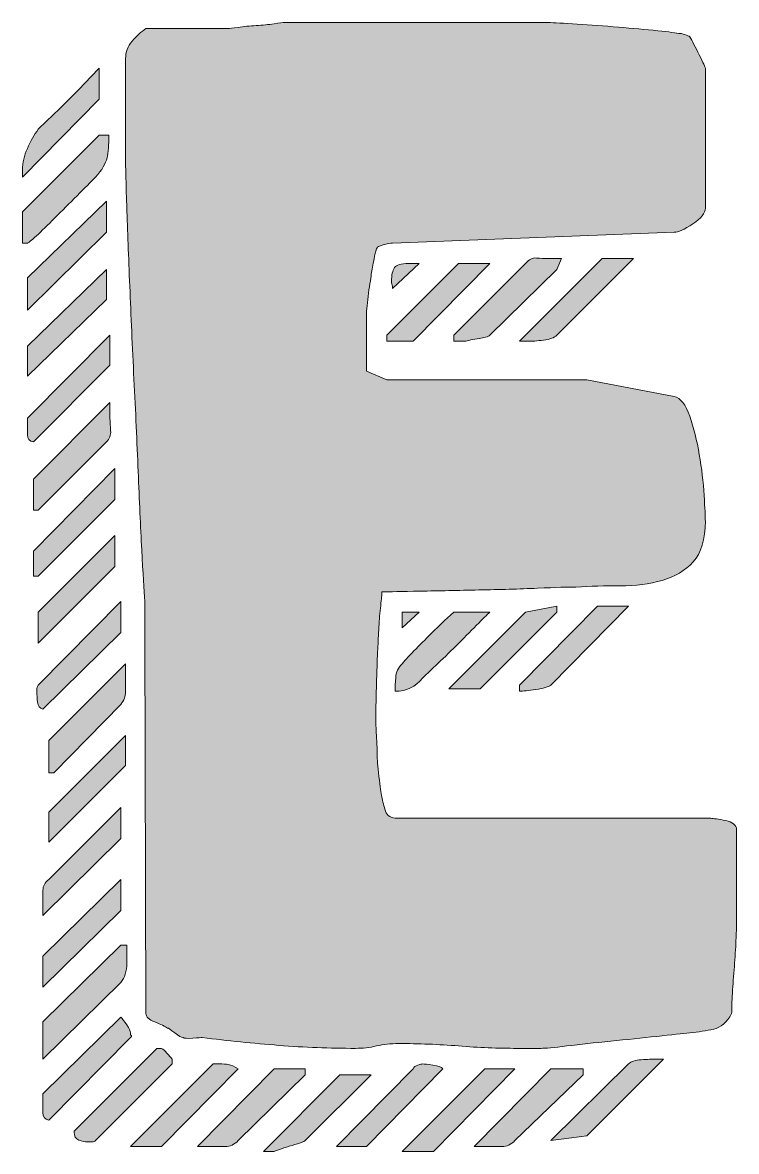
# Model space of a CAD drawing. Header units: inches. Extents: x 24 to 476, y -461 to -43.
# Drawn here: x 333.2 to 375.3, y -294.1 to -227.6 of the extents above; entities that cross this region are included whole.
import ezdxf

# ---------------------------------------------------------------- set-up
doc = ezdxf.new("R2010")
doc.units = ezdxf.units.IN
doc.header["$MEASUREMENT"] = 0
doc.layers.add('Layer 1', color=7, linetype='Continuous')

# ---------------------------------------------------------------- blocks, each defined once
blk = doc.blocks.new('block 2')
at = {"layer": 'Layer 1', "true_color": 0x0b0b0b}
h = blk.add_hatch(color=28, dxfattribs=at)
h.dxf.hatch_style = 2
edge = h.paths.add_edge_path()
edge.add_spline(control_points=[(337.762, -232.107), (337.762, -232.107), (333.239, -236.698), (333.239, -236.698), (333.239, -236.698), (333.239, -236.275), (333.239, -236.275), (333.239, -235.852), (333.333, -235.426), (333.521, -235.003), (333.709, -234.58), (333.923, -234.202), (334.158, -233.872), (334.299, -233.731), (334.547, -233.496), (334.897, -233.167), (335.252, -232.838), (335.616, -232.483), (335.992, -232.107), (336.372, -231.731), (336.723, -231.365), (337.052, -231.012), (337.381, -230.658), (337.621, -230.412), (337.762, -230.269), (337.762, -230.269), (337.762, -232.107), (337.762, -232.107)], knot_values=[0, 0, 0, 0, 1, 1, 1, 2, 2, 2, 3, 3, 3, 4, 4, 4, 5, 5, 5, 6, 6, 6, 7, 7, 7, 8, 8, 8, 9, 9, 9, 9], degree=3, periodic=1)
edge = h.paths.add_edge_path()
edge.add_spline(control_points=[(337.762, -234.225), (337.762, -234.225), (338.326, -234.225), (338.326, -234.225), (338.326, -234.792), (338.292, -235.238), (338.219, -235.568), (338.151, -235.899), (337.924, -236.275), (337.548, -236.698), (337.266, -236.98), (336.898, -237.346), (336.454, -237.793), (336.005, -238.242), (335.569, -238.678), (335.145, -239.101), (334.722, -239.524), (334.359, -239.877), (334.051, -240.161), (333.743, -240.443), (333.568, -240.584), (333.521, -240.584), (333.521, -240.584), (333.239, -240.584), (333.239, -240.584), (333.239, -240.584), (333.239, -238.748), (333.239, -238.748), (333.239, -238.748), (337.762, -234.225), (337.762, -234.225)], knot_values=[0, 0, 0, 0, 1, 1, 1, 2, 2, 2, 3, 3, 3, 4, 4, 4, 5, 5, 5, 6, 6, 6, 7, 7, 7, 8, 8, 8, 9, 9, 9, 10, 10, 10, 10], degree=3, periodic=1)
h.paths.add_polyline_path([(338.185, -238.111), (338.185, -239.949), (333.521, -244.541), (333.521, -242.632)])
h.paths.add_polyline_path([(338.185, -242.138), (338.185, -243.904), (333.521, -248.427), (333.521, -246.659)])
edge = h.paths.add_edge_path()
edge.add_spline(control_points=[(333.521, -250.898), (333.521, -250.898), (338.394, -246.024), (338.394, -246.024), (338.394, -246.024), (338.394, -247.79), (338.394, -247.79), (338.394, -247.79), (333.876, -252.311), (333.876, -252.311), (333.636, -252.266), (333.521, -252.125), (333.521, -251.888), (333.521, -251.652), (333.521, -251.464), (333.521, -251.323), (333.521, -251.323), (333.521, -250.898), (333.521, -250.898)], knot_values=[0, 0, 0, 0, 1, 1, 1, 2, 2, 2, 3, 3, 3, 4, 4, 4, 5, 5, 5, 6, 6, 6, 6], degree=3, periodic=1)
edge = h.paths.add_edge_path()
edge.add_spline(control_points=[(338.394, -249.981), (338.394, -249.981), (338.394, -250.898), (338.394, -250.898), (338.394, -251.135), (338.407, -251.383), (338.433, -251.64), (338.454, -251.9), (338.373, -252.125), (338.185, -252.311), (338.185, -252.311), (334.158, -256.338), (334.158, -256.338), (334.158, -256.338), (333.876, -256.338), (333.876, -256.338), (333.876, -256.338), (333.876, -254.502), (333.876, -254.502), (333.876, -254.502), (338.394, -249.981), (338.394, -249.981)], knot_values=[0, 0, 0, 0, 1, 1, 1, 2, 2, 2, 3, 3, 3, 4, 4, 4, 5, 5, 5, 6, 6, 6, 7, 7, 7, 7], degree=3, periodic=1)
h.paths.add_polyline_path([(338.677, -253.867), (338.677, -255.703), (334.158, -260.224), (333.876, -260.224), (333.876, -258.74)])
edge = h.paths.add_edge_path()
edge.add_spline(control_points=[(334.085, -266.865), (334.085, -266.818), (334.111, -266.748), (334.158, -266.654), (334.158, -266.654), (339.031, -261.707), (339.031, -261.707), (339.031, -261.707), (339.031, -263.546), (339.031, -263.546), (339.031, -263.546), (334.44, -268.067), (334.44, -268.067), (334.252, -268.019), (334.145, -267.878), (334.124, -267.643), (334.098, -267.408), (334.085, -267.218), (334.085, -267.077), (334.085, -267.077), (334.085, -266.865), (334.085, -266.865)], knot_values=[0, 0, 0, 0, 1, 1, 1, 2, 2, 2, 3, 3, 3, 4, 4, 4, 5, 5, 5, 6, 6, 6, 7, 7, 7, 7], degree=3, periodic=1)
h.paths.add_polyline_path([(338.677, -257.821), (338.677, -259.66), (334.158, -264.18), (334.158, -262.344)])
edge = h.paths.add_edge_path()
edge.add_spline(control_points=[(339.031, -275.695), (339.031, -275.695), (334.44, -280.218), (334.44, -280.218), (334.44, -280.218), (334.44, -279.44), (334.44, -279.44), (334.44, -279.205), (334.44, -278.97), (334.44, -278.735), (334.44, -278.5), (334.555, -278.288), (334.795, -278.098), (334.795, -278.098), (339.031, -273.859), (339.031, -273.859), (339.031, -273.859), (339.031, -275.695), (339.031, -275.695)], knot_values=[0, 0, 0, 0, 1, 1, 1, 2, 2, 2, 3, 3, 3, 4, 4, 4, 5, 5, 5, 6, 6, 6, 6], degree=3, periodic=1)
h.paths.add_polyline_path([(339.031, -278.098), (339.031, -279.936), (334.44, -284.457), (334.44, -282.621)])
edge = h.paths.add_edge_path()
edge.add_spline(control_points=[(339.031, -281.984), (339.031, -281.984), (339.386, -281.984), (339.386, -281.984), (339.386, -282.221), (339.386, -282.574), (339.386, -283.044), (339.386, -283.514), (339.267, -283.891), (339.031, -284.175), (339.031, -284.175), (334.44, -288.696), (334.44, -288.696), (334.44, -288.696), (334.44, -286.505), (334.44, -286.505), (334.44, -286.505), (339.031, -281.984), (339.031, -281.984)], knot_values=[0, 0, 0, 0, 1, 1, 1, 2, 2, 2, 3, 3, 3, 4, 4, 4, 5, 5, 5, 6, 6, 6, 6], degree=3, periodic=1)
edge = h.paths.add_edge_path()
edge.add_spline(control_points=[(334.44, -290.744), (334.44, -290.744), (339.031, -286.223), (339.031, -286.223), (339.125, -286.319), (339.245, -286.471), (339.386, -286.682), (339.527, -286.894), (339.596, -287.048), (339.596, -287.142), (339.596, -287.142), (339.596, -287.212), (339.596, -287.212), (339.596, -287.259), (339.609, -287.283), (339.634, -287.283), (339.656, -287.283), (339.668, -287.306), (339.668, -287.353), (339.668, -287.353), (339.596, -287.424), (339.596, -287.424), (339.596, -287.424), (334.795, -292.3), (334.795, -292.3), (334.555, -292.25), (334.44, -292.099), (334.44, -291.84), (334.44, -291.579), (334.44, -291.404), (334.44, -291.31), (334.44, -291.31), (334.44, -290.744), (334.44, -290.744)], knot_values=[0, 0, 0, 0, 1, 1, 1, 2, 2, 2, 3, 3, 3, 4, 4, 4, 5, 5, 5, 6, 6, 6, 7, 7, 7, 8, 8, 8, 9, 9, 9, 10, 10, 10, 11, 11, 11, 11], degree=3, periodic=1)
edge = h.paths.add_edge_path()
edge.add_spline(control_points=[(339.314, -265.382), (339.314, -265.382), (339.314, -266.23), (339.314, -266.23), (339.314, -266.513), (339.314, -266.784), (339.314, -267.043), (339.314, -267.301), (339.22, -267.549), (339.031, -267.784), (339.031, -267.784), (335.077, -271.811), (335.077, -271.811), (335.077, -271.811), (334.795, -271.811), (334.795, -271.811), (334.795, -271.811), (334.795, -269.903), (334.795, -269.903), (334.795, -269.903), (339.314, -265.382), (339.314, -265.382)], knot_values=[0, 0, 0, 0, 1, 1, 1, 2, 2, 2, 3, 3, 3, 4, 4, 4, 5, 5, 5, 6, 6, 6, 7, 7, 7, 7], degree=3, periodic=1)
h.paths.add_polyline_path([(339.314, -269.62), (339.314, -271.386), (334.795, -275.909), (334.795, -274.141)])
edge = h.paths.add_edge_path()
edge.add_spline(control_points=[(336.278, -292.934), (336.278, -292.934), (341.152, -288.059), (341.152, -288.059), (341.152, -288.059), (341.293, -288.059), (341.293, -288.059), (341.293, -288.059), (341.434, -288.059), (341.434, -288.059), (341.528, -288.106), (341.635, -288.202), (341.75, -288.343), (341.87, -288.484), (341.973, -288.602), (342.071, -288.696), (342.071, -288.696), (342.071, -288.766), (342.071, -288.766), (342.071, -288.766), (342.071, -288.978), (342.071, -288.978), (342.071, -288.978), (337.548, -293.499), (337.548, -293.499), (337.501, -293.546), (337.428, -293.569), (337.334, -293.569), (337.334, -293.569), (337.052, -293.569), (337.052, -293.569), (336.911, -293.569), (336.749, -293.535), (336.56, -293.465), (336.372, -293.394), (336.278, -293.24), (336.278, -293.005), (336.278, -293.005), (336.278, -292.934), (336.278, -292.934)], knot_values=[0, 0, 0, 0, 1, 1, 1, 2, 2, 2, 3, 3, 3, 4, 4, 4, 5, 5, 5, 6, 6, 6, 7, 7, 7, 8, 8, 8, 9, 9, 9, 10, 10, 10, 11, 11, 11, 12, 12, 12, 13, 13, 13, 13], degree=3, periodic=1)
edge = h.paths.add_edge_path()
edge.add_spline(control_points=[(340.446, -261.707), (340.395, -261.049), (340.34, -260.036), (340.267, -258.67), (340.198, -257.304), (340.126, -255.763), (340.057, -254.042), (339.985, -252.324), (339.904, -250.511), (339.809, -248.602), (339.715, -246.696), (339.634, -244.87), (339.562, -243.128), (339.489, -241.386), (339.433, -239.832), (339.386, -238.464), (339.339, -237.1), (339.314, -236.087), (339.314, -235.426), (339.314, -235.426), (339.314, -232.53), (339.314, -232.53), (339.314, -232.53), (339.314, -229.704), (339.314, -229.704), (339.314, -229.328), (339.442, -228.986), (339.703, -228.68), (339.959, -228.375), (340.233, -228.127), (340.515, -227.939), (340.515, -227.939), (345.388, -227.939), (345.388, -227.939), (345.435, -227.939), (345.624, -227.915), (345.957, -227.868), (346.286, -227.821), (346.637, -227.787), (347.013, -227.761), (347.393, -227.738), (347.744, -227.704), (348.073, -227.657), (348.402, -227.61), (348.616, -227.586), (348.71, -227.586), (348.71, -227.586), (356.764, -227.586), (356.764, -227.586), (356.764, -227.586), (364.113, -227.586), (364.113, -227.586), (364.395, -227.586), (364.913, -227.61), (365.665, -227.657), (366.417, -227.704), (367.221, -227.761), (368.068, -227.832), (368.914, -227.902), (369.705, -227.973), (370.436, -228.043), (371.163, -228.114), (371.671, -228.174), (371.954, -228.221), (372.048, -228.221), (372.167, -228.244), (372.308, -228.291), (372.449, -228.338), (372.544, -228.385), (372.591, -228.432), (372.732, -228.67), (372.92, -229.022), (373.155, -229.493), (373.39, -229.963), (373.51, -230.224), (373.51, -230.269), (373.51, -230.269), (373.51, -238.534), (373.51, -238.534), (373.51, -238.819), (373.262, -239.124), (372.766, -239.454), (372.27, -239.785), (371.907, -239.949), (371.671, -239.949), (371.671, -239.949), (355.067, -240.584), (355.067, -240.584), (354.926, -240.584), (354.738, -240.619), (354.503, -240.691), (354.268, -240.762), (354.152, -240.819), (354.152, -240.866), (354.101, -240.913), (354.045, -241.127), (353.973, -241.503), (353.904, -241.88), (353.844, -242.185), (353.797, -242.42), (353.797, -242.562), (353.772, -242.752), (353.725, -242.987), (353.678, -243.222), (353.644, -243.47), (353.622, -243.729), (353.597, -243.987), (353.575, -244.222), (353.549, -244.434), (353.524, -244.646), (353.515, -244.776), (353.515, -244.823), (353.515, -244.823), (353.515, -246.8), (353.515, -246.8), (353.515, -246.8), (353.515, -248.143), (353.515, -248.143), (353.515, -248.143), (354.717, -248.639), (354.717, -248.639), (354.717, -248.639), (366.516, -248.639), (366.516, -248.639), (366.516, -248.639), (371.671, -249.628), (371.671, -249.628), (372.048, -249.722), (372.355, -250.111), (372.591, -250.793), (372.826, -251.477), (373.014, -252.23), (373.155, -253.055), (373.296, -253.878), (373.39, -254.679), (373.437, -255.455), (373.484, -256.233), (373.51, -256.74), (373.51, -256.975), (373.51, -258.059), (373.27, -258.858), (372.8, -259.377), (372.33, -259.895), (371.718, -260.26), (370.966, -260.472), (370.209, -260.683), (369.384, -260.79), (368.491, -260.79), (367.597, -260.79), (366.725, -260.814), (365.879, -260.861), (365.456, -260.861), (364.699, -260.884), (363.617, -260.931), (362.531, -260.978), (361.381, -261.013), (360.154, -261.036), (358.932, -261.062), (357.778, -261.085), (356.692, -261.107), (355.61, -261.132), (354.858, -261.143), (354.434, -261.143), (354.434, -261.284), (354.409, -261.556), (354.362, -261.955), (354.315, -262.355), (354.281, -262.78), (354.255, -263.227), (354.233, -263.676), (354.208, -264.11), (354.186, -264.533), (354.161, -264.959), (354.152, -265.241), (354.152, -265.382), (354.152, -265.476), (354.139, -265.865), (354.114, -266.547), (354.092, -267.231), (354.08, -267.761), (354.08, -268.137), (354.08, -268.325), (354.08, -268.56), (354.08, -268.842), (354.08, -269.127), (354.092, -269.409), (354.114, -269.691), (354.139, -269.973), (354.152, -270.328), (354.152, -270.751), (354.152, -270.986), (354.186, -271.412), (354.255, -272.023), (354.328, -272.634), (354.387, -273.036), (354.434, -273.224), (354.481, -273.507), (354.55, -273.789), (354.644, -274.071), (354.738, -274.355), (354.973, -274.496), (355.354, -274.496), (355.354, -274.496), (373.792, -274.496), (373.792, -274.496), (373.886, -274.496), (374.142, -274.53), (374.566, -274.601), (374.993, -274.671), (375.25, -274.825), (375.344, -275.06), (375.344, -275.06), (375.344, -277.957), (375.344, -277.957), (375.344, -277.957), (375.344, -280.853), (375.344, -280.853), (375.344, -281.043), (375.331, -281.383), (375.31, -281.877), (375.284, -282.373), (375.25, -282.892), (375.203, -283.433), (375.156, -283.974), (375.121, -284.491), (375.096, -284.987), (375.074, -285.481), (375.062, -285.823), (375.062, -286.011), (374.779, -286.53), (374.425, -286.836), (374.001, -286.93), (373.578, -287.024), (373.108, -287.095), (372.591, -287.142), (372.167, -287.189), (371.518, -287.259), (370.645, -287.353), (369.773, -287.447), (368.867, -287.542), (367.926, -287.636), (366.986, -287.73), (366.127, -287.824), (365.349, -287.918), (364.571, -288.012), (364.066, -288.059), (363.831, -288.059), (363.831, -288.059), (362.416, -288.059), (362.416, -288.059), (361.287, -288.059), (360.133, -288.012), (358.953, -287.918), (357.778, -287.824), (356.598, -287.777), (355.422, -287.777), (354.952, -287.777), (354.516, -287.824), (354.114, -287.918), (353.716, -288.012), (353.302, -288.059), (352.878, -288.059), (351.369, -288.059), (349.864, -288.001), (348.355, -287.884), (346.85, -287.766), (345.341, -287.612), (343.837, -287.424), (343.79, -287.424), (343.601, -287.435), (343.272, -287.46), (342.939, -287.482), (342.751, -287.471), (342.704, -287.424), (342.61, -287.424), (342.447, -287.33), (342.212, -287.142), (341.973, -286.954), (341.832, -286.86), (341.789, -286.86), (341.648, -286.766), (341.4, -286.646), (341.045, -286.505), (340.69, -286.364), (340.515, -286.199), (340.515, -286.011), (340.515, -286.011), (340.446, -263.546), (340.446, -263.546), (340.446, -263.546), (340.446, -261.707), (340.446, -261.707)], knot_values=[0, 0, 0, 0, 1, 1, 1, 2, 2, 2, 3, 3, 3, 4, 4, 4, 5, 5, 5, 6, 6, 6, 7, 7, 7, 8, 8, 8, 9, 9, 9, 10, 10, 10, 11, 11, 11, 12, 12, 12, 13, 13, 13, 14, 14, 14, 15, 15, 15, 16, 16, 16, 17, 17, 17, 18, 18, 18, 19, 19, 19, 20, 20, 20, 21, 21, 21, 22, 22, 22, 23, 23, 23, 24, 24, 24, 25, 25, 25, 26, 26, 26, 27, 27, 27, 28, 28, 28, 29, 29, 29, 30, 30, 30, 31, 31, 31, 32, 32, 32, 33, 33, 33, 34, 34, 34, 35, 35, 35, 36, 36, 36, 37, 37, 37, 38, 38, 38, 39, 39, 39, 40, 40, 40, 41, 41, 41, 42, 42, 42, 43, 43, 43, 44, 44, 44, 45, 45, 45, 46, 46, 46, 47, 47, 47, 48, 48, 48, 49, 49, 49, 50, 50, 50, 51, 51, 51, 52, 52, 52, 53, 53, 53, 54, 54, 54, 55, 55, 55, 56, 56, 56, 57, 57, 57, 58, 58, 58, 59, 59, 59, 60, 60, 60, 61, 61, 61, 62, 62, 62, 63, 63, 63, 64, 64, 64, 65, 65, 65, 66, 66, 66, 67, 67, 67, 68, 68, 68, 69, 69, 69, 70, 70, 70, 71, 71, 71, 72, 72, 72, 73, 73, 73, 74, 74, 74, 75, 75, 75, 76, 76, 76, 77, 77, 77, 78, 78, 78, 79, 79, 79, 80, 80, 80, 81, 81, 81, 82, 82, 82, 83, 83, 83, 84, 84, 84, 85, 85, 85, 86, 86, 86, 87, 87, 87, 88, 88, 88, 89, 89, 89, 90, 90, 90, 91, 91, 91, 92, 92, 92, 93, 93, 93, 94, 94, 94, 95, 95, 95, 96, 96, 96, 97, 97, 97, 97], degree=3, periodic=1)
edge = h.paths.add_edge_path()
edge.add_spline(control_points=[(344.824, -288.978), (345.059, -288.978), (345.247, -288.989), (345.388, -289.014), (345.529, -289.038), (345.718, -289.119), (345.957, -289.26), (345.957, -289.26), (341.434, -293.854), (341.434, -293.854), (341.434, -293.854), (339.596, -293.854), (339.596, -293.854), (339.596, -293.854), (344.474, -288.978), (344.474, -288.978), (344.474, -288.978), (344.824, -288.978), (344.824, -288.978)], knot_values=[0, 0, 0, 0, 1, 1, 1, 2, 2, 2, 3, 3, 3, 4, 4, 4, 5, 5, 5, 6, 6, 6, 6], degree=3, periodic=1)
edge = h.paths.add_edge_path()
edge.add_spline(control_points=[(349.911, -289.26), (349.911, -289.26), (349.911, -289.615), (349.911, -289.615), (349.911, -289.615), (345.957, -293.499), (345.957, -293.499), (345.718, -293.734), (345.47, -293.854), (345.213, -293.854), (344.952, -293.854), (344.709, -293.854), (344.474, -293.854), (344.474, -293.854), (343.554, -293.854), (343.554, -293.854), (343.554, -293.854), (348.073, -289.26), (348.073, -289.26), (348.073, -289.26), (349.911, -289.26), (349.911, -289.26)], knot_values=[0, 0, 0, 0, 1, 1, 1, 2, 2, 2, 3, 3, 3, 4, 4, 4, 5, 5, 5, 6, 6, 6, 7, 7, 7, 7], degree=3, periodic=1)
edge = h.paths.add_edge_path()
edge.add_spline(control_points=[(353.797, -289.615), (353.797, -289.615), (349.911, -293.499), (349.911, -293.499), (349.864, -293.546), (349.604, -293.642), (349.133, -293.783), (348.663, -293.924), (348.308, -294.04), (348.073, -294.136), (348.073, -294.136), (347.791, -294.136), (347.791, -294.136), (347.791, -294.136), (347.44, -294.136), (347.44, -294.136), (347.44, -294.136), (351.959, -289.615), (351.959, -289.615), (351.959, -289.615), (353.797, -289.615), (353.797, -289.615)], knot_values=[0, 0, 0, 0, 1, 1, 1, 2, 2, 2, 3, 3, 3, 4, 4, 4, 5, 5, 5, 6, 6, 6, 7, 7, 7, 7], degree=3, periodic=1)
edge = h.paths.add_edge_path()
edge.add_spline(control_points=[(356.837, -288.978), (356.927, -288.978), (357.128, -289.001), (357.436, -289.048), (357.743, -289.095), (357.94, -289.166), (358.034, -289.26), (358.034, -289.26), (353.515, -293.854), (353.515, -293.854), (353.515, -293.854), (351.75, -293.854), (351.75, -293.854), (351.75, -293.854), (356.268, -289.26), (356.268, -289.26), (356.315, -289.166), (356.409, -289.095), (356.551, -289.048), (356.692, -289.001), (356.786, -288.978), (356.837, -288.978)], knot_values=[0, 0, 0, 0, 1, 1, 1, 2, 2, 2, 3, 3, 3, 4, 4, 4, 5, 5, 5, 6, 6, 6, 7, 7, 7, 7], degree=3, periodic=1)
h.paths.add_polyline_path([(358.953, -241.786), (360.791, -241.786), (356.268, -246.377), (354.717, -246.377), (354.717, -246.024)])
edge = h.paths.add_edge_path()
edge.add_spline(control_points=[(356.623, -241.786), (356.623, -241.786), (355.067, -243.269), (355.067, -243.269), (355.067, -243.222), (355.059, -243.151), (355.033, -243.057), (355.007, -242.963), (354.999, -242.893), (354.999, -242.846), (354.999, -242.47), (355.059, -242.198), (355.174, -242.034), (355.294, -241.869), (355.563, -241.786), (355.986, -241.786), (355.986, -241.786), (356.623, -241.786), (356.623, -241.786)], knot_values=[0, 0, 0, 0, 1, 1, 1, 2, 2, 2, 3, 3, 3, 4, 4, 4, 5, 5, 5, 6, 6, 6, 6], degree=3, periodic=1)
edge = h.paths.add_edge_path()
edge.add_spline(control_points=[(360.791, -262.344), (360.65, -262.485), (360.39, -262.744), (360.013, -263.12), (359.637, -263.499), (359.235, -263.898), (358.812, -264.322), (358.389, -264.747), (357.987, -265.134), (357.611, -265.489), (357.235, -265.841), (356.978, -266.087), (356.837, -266.23), (356.409, -266.748), (355.871, -267.006), (355.208, -267.006), (355.208, -266.771), (355.221, -266.502), (355.247, -266.194), (355.268, -265.888), (355.396, -265.617), (355.636, -265.382), (355.824, -265.147), (356.093, -264.852), (356.448, -264.499), (356.799, -264.146), (357.128, -263.817), (357.436, -263.509), (357.743, -263.204), (358.154, -262.815), (358.671, -262.344), (358.671, -262.344), (360.791, -262.344), (360.791, -262.344)], knot_values=[0, 0, 0, 0, 1, 1, 1, 2, 2, 2, 3, 3, 3, 4, 4, 4, 5, 5, 5, 6, 6, 6, 7, 7, 7, 8, 8, 8, 9, 9, 9, 10, 10, 10, 11, 11, 11, 11], degree=3, periodic=1)
h.paths.add_polyline_path([(356.623, -262.344), (355.636, -263.261), (355.636, -262.344)])
h.paths.add_polyline_path([(362.275, -289.26), (357.47, -294.136), (355.636, -294.136), (360.509, -289.26)])
h.paths.add_polyline_path([(364.746, -261.992), (364.746, -262.344), (360.227, -266.865), (358.389, -266.865), (362.912, -262.344)])
edge = h.paths.add_edge_path()
edge.add_spline(control_points=[(362.912, -241.786), (363.1, -241.55), (363.309, -241.444), (363.545, -241.467), (363.78, -241.491), (364.015, -241.503), (364.254, -241.503), (364.254, -241.503), (365.032, -241.503), (365.032, -241.503), (365.032, -241.503), (364.746, -242.138), (364.746, -242.138), (364.746, -242.138), (360.791, -246.024), (360.791, -246.024), (360.791, -246.071), (360.59, -246.129), (360.193, -246.202), (359.791, -246.272), (359.496, -246.33), (359.308, -246.377), (359.308, -246.377), (358.671, -246.377), (358.671, -246.377), (358.671, -246.377), (358.671, -246.024), (358.671, -246.024), (358.671, -246.024), (362.912, -241.786), (362.912, -241.786)], knot_values=[0, 0, 0, 0, 1, 1, 1, 2, 2, 2, 3, 3, 3, 4, 4, 4, 5, 5, 5, 6, 6, 6, 7, 7, 7, 8, 8, 8, 9, 9, 9, 10, 10, 10, 10], degree=3, periodic=1)
edge = h.paths.add_edge_path()
edge.add_spline(control_points=[(366.302, -289.26), (366.302, -289.26), (366.302, -289.615), (366.302, -289.615), (366.302, -289.615), (362.275, -293.499), (362.275, -293.499), (362.04, -293.734), (361.792, -293.854), (361.535, -293.854), (361.275, -293.854), (361.027, -293.854), (360.791, -293.854), (360.791, -293.854), (359.872, -293.854), (359.872, -293.854), (359.872, -293.854), (364.395, -289.26), (364.395, -289.26), (364.395, -289.26), (366.302, -289.26), (366.302, -289.26)], knot_values=[0, 0, 0, 0, 1, 1, 1, 2, 2, 2, 3, 3, 3, 4, 4, 4, 5, 5, 5, 6, 6, 6, 7, 7, 7, 7], degree=3, periodic=1)
edge = h.paths.add_edge_path()
edge.add_spline(control_points=[(369.269, -241.503), (369.269, -241.503), (364.746, -246.024), (364.746, -246.024), (364.605, -246.165), (364.348, -246.259), (363.972, -246.306), (363.592, -246.354), (363.288, -246.377), (363.053, -246.377), (363.053, -246.377), (362.557, -246.377), (362.557, -246.377), (362.557, -246.377), (367.431, -241.503), (367.431, -241.503), (367.431, -241.503), (369.269, -241.503), (369.269, -241.503)], knot_values=[0, 0, 0, 0, 1, 1, 1, 2, 2, 2, 3, 3, 3, 4, 4, 4, 5, 5, 5, 6, 6, 6, 6], degree=3, periodic=1)
edge = h.paths.add_edge_path()
edge.add_spline(control_points=[(367.148, -261.992), (367.148, -261.992), (368.987, -261.992), (368.987, -261.992), (368.987, -261.992), (364.395, -266.654), (364.395, -266.654), (364.254, -266.748), (363.959, -266.831), (363.51, -266.902), (363.061, -266.972), (362.745, -267.006), (362.557, -267.006), (362.557, -267.006), (362.557, -266.654), (362.557, -266.654), (362.557, -266.654), (367.148, -261.992), (367.148, -261.992)], knot_values=[0, 0, 0, 0, 1, 1, 1, 2, 2, 2, 3, 3, 3, 4, 4, 4, 5, 5, 5, 6, 6, 6, 6], degree=3, periodic=1)
edge = h.paths.add_edge_path()
edge.add_spline(control_points=[(371.034, -288.696), (371.034, -288.696), (366.516, -293.217), (366.516, -293.217), (366.516, -293.217), (364.395, -293.499), (364.395, -293.499), (364.395, -293.499), (368.987, -288.978), (368.987, -288.978), (369.128, -288.837), (369.376, -288.753), (369.726, -288.73), (370.081, -288.706), (370.376, -288.696), (370.611, -288.696), (370.611, -288.696), (371.034, -288.696), (371.034, -288.696)], knot_values=[0, 0, 0, 0, 1, 1, 1, 2, 2, 2, 3, 3, 3, 4, 4, 4, 5, 5, 5, 6, 6, 6, 6], degree=3, periodic=1)
at = {"layer": 'Layer 1', "lineweight": 0}
for points in [[(338.185, -238.111), (338.185, -239.949), (333.521, -244.541), (333.521, -242.632), (338.185, -238.111)], [(338.185, -242.138), (338.185, -243.904), (333.521, -248.427), (333.521, -246.659), (338.185, -242.138)], [(358.953, -241.786), (360.791, -241.786), (356.268, -246.377), (354.717, -246.377), (354.717, -246.024), (358.953, -241.786)], [(338.677, -253.867), (338.677, -255.703), (334.158, -260.224), (333.876, -260.224), (333.876, -258.74), (338.677, -253.867)], [(338.677, -257.821), (338.677, -259.66), (334.158, -264.18), (334.158, -262.344), (338.677, -257.821)], [(364.746, -261.992), (364.746, -262.344), (360.227, -266.865), (358.389, -266.865), (362.912, -262.344), (364.746, -261.992)], [(356.623, -262.344), (355.636, -263.261), (355.636, -262.344), (356.623, -262.344)], [(339.314, -269.62), (339.314, -271.386), (334.795, -275.909), (334.795, -274.141), (339.314, -269.62)], [(339.031, -278.098), (339.031, -279.936), (334.44, -284.457), (334.44, -282.621), (339.031, -278.098)], [(362.275, -289.26), (357.47, -294.136), (355.636, -294.136), (360.509, -289.26), (362.275, -289.26)]]:
    blk.add_lwpolyline(points, dxfattribs=at)
for points, knots in [([(340.446, -261.707), (340.395, -261.049), (340.34, -260.036), (340.267, -258.67), (340.198, -257.304), (340.126, -255.763), (340.057, -254.042), (339.985, -252.324), (339.904, -250.511), (339.809, -248.602), (339.715, -246.696), (339.634, -244.87), (339.562, -243.128), (339.489, -241.386), (339.433, -239.832), (339.386, -238.464), (339.339, -237.1), (339.314, -236.087), (339.314, -235.426), (339.314, -235.426), (339.314, -232.53), (339.314, -232.53), (339.314, -232.53), (339.314, -229.704), (339.314, -229.704), (339.314, -229.328), (339.442, -228.986), (339.703, -228.68), (339.959, -228.375), (340.233, -228.127), (340.515, -227.939), (340.515, -227.939), (345.388, -227.939), (345.388, -227.939), (345.435, -227.939), (345.624, -227.915), (345.957, -227.868), (346.286, -227.821), (346.637, -227.787), (347.013, -227.761), (347.393, -227.738), (347.744, -227.704), (348.073, -227.657), (348.402, -227.61), (348.616, -227.586), (348.71, -227.586), (348.71, -227.586), (356.764, -227.586), (356.764, -227.586), (356.764, -227.586), (364.113, -227.586), (364.113, -227.586), (364.395, -227.586), (364.913, -227.61), (365.665, -227.657), (366.417, -227.704), (367.221, -227.761), (368.068, -227.832), (368.914, -227.902), (369.705, -227.973), (370.436, -228.043), (371.163, -228.114), (371.671, -228.174), (371.954, -228.221), (372.048, -228.221), (372.167, -228.244), (372.308, -228.291), (372.449, -228.338), (372.544, -228.385), (372.591, -228.432), (372.732, -228.67), (372.92, -229.022), (373.155, -229.493), (373.39, -229.963), (373.51, -230.224), (373.51, -230.269), (373.51, -230.269), (373.51, -238.534), (373.51, -238.534), (373.51, -238.819), (373.262, -239.124), (372.766, -239.454), (372.27, -239.785), (371.907, -239.949), (371.671, -239.949), (371.671, -239.949), (355.067, -240.584), (355.067, -240.584), (354.926, -240.584), (354.738, -240.619), (354.503, -240.691), (354.268, -240.762), (354.152, -240.819), (354.152, -240.866), (354.101, -240.913), (354.045, -241.127), (353.973, -241.503), (353.904, -241.88), (353.844, -242.185), (353.797, -242.42), (353.797, -242.562), (353.772, -242.752), (353.725, -242.987), (353.678, -243.222), (353.644, -243.47), (353.622, -243.729), (353.597, -243.987), (353.575, -244.222), (353.549, -244.434), (353.524, -244.646), (353.515, -244.776), (353.515, -244.823), (353.515, -244.823), (353.515, -246.8), (353.515, -246.8), (353.515, -246.8), (353.515, -248.143), (353.515, -248.143), (353.515, -248.143), (354.717, -248.639), (354.717, -248.639), (354.717, -248.639), (366.516, -248.639), (366.516, -248.639), (366.516, -248.639), (371.671, -249.628), (371.671, -249.628), (372.048, -249.722), (372.355, -250.111), (372.591, -250.793), (372.826, -251.477), (373.014, -252.23), (373.155, -253.055), (373.296, -253.878), (373.39, -254.679), (373.437, -255.455), (373.484, -256.233), (373.51, -256.74), (373.51, -256.975), (373.51, -258.059), (373.27, -258.858), (372.8, -259.377), (372.33, -259.895), (371.718, -260.26), (370.966, -260.472), (370.209, -260.683), (369.384, -260.79), (368.491, -260.79), (367.597, -260.79), (366.725, -260.814), (365.879, -260.861), (365.456, -260.861), (364.699, -260.884), (363.617, -260.931), (362.531, -260.978), (361.381, -261.013), (360.154, -261.036), (358.932, -261.062), (357.778, -261.085), (356.692, -261.107), (355.61, -261.132), (354.858, -261.143), (354.434, -261.143), (354.434, -261.284), (354.409, -261.556), (354.362, -261.955), (354.315, -262.355), (354.281, -262.78), (354.255, -263.227), (354.233, -263.676), (354.208, -264.11), (354.186, -264.533), (354.161, -264.959), (354.152, -265.241), (354.152, -265.382), (354.152, -265.476), (354.139, -265.865), (354.114, -266.547), (354.092, -267.231), (354.08, -267.761), (354.08, -268.137), (354.08, -268.325), (354.08, -268.56), (354.08, -268.842), (354.08, -269.127), (354.092, -269.409), (354.114, -269.691), (354.139, -269.973), (354.152, -270.328), (354.152, -270.751), (354.152, -270.986), (354.186, -271.412), (354.255, -272.023), (354.328, -272.634), (354.387, -273.036), (354.434, -273.224), (354.481, -273.507), (354.55, -273.789), (354.644, -274.071), (354.738, -274.355), (354.973, -274.496), (355.354, -274.496), (355.354, -274.496), (373.792, -274.496), (373.792, -274.496), (373.886, -274.496), (374.142, -274.53), (374.566, -274.601), (374.993, -274.671), (375.25, -274.825), (375.344, -275.06), (375.344, -275.06), (375.344, -277.957), (375.344, -277.957), (375.344, -277.957), (375.344, -280.853), (375.344, -280.853), (375.344, -281.043), (375.331, -281.383), (375.31, -281.877), (375.284, -282.373), (375.25, -282.892), (375.203, -283.433), (375.156, -283.974), (375.121, -284.491), (375.096, -284.987), (375.074, -285.481), (375.062, -285.823), (375.062, -286.011), (374.779, -286.53), (374.425, -286.836), (374.001, -286.93), (373.578, -287.024), (373.108, -287.095), (372.591, -287.142), (372.167, -287.189), (371.518, -287.259), (370.645, -287.353), (369.773, -287.447), (368.867, -287.542), (367.926, -287.636), (366.986, -287.73), (366.127, -287.824), (365.349, -287.918), (364.571, -288.012), (364.066, -288.059), (363.831, -288.059), (363.831, -288.059), (362.416, -288.059), (362.416, -288.059), (361.287, -288.059), (360.133, -288.012), (358.953, -287.918), (357.778, -287.824), (356.598, -287.777), (355.422, -287.777), (354.952, -287.777), (354.516, -287.824), (354.114, -287.918), (353.716, -288.012), (353.302, -288.059), (352.878, -288.059), (351.369, -288.059), (349.864, -288.001), (348.355, -287.884), (346.85, -287.766), (345.341, -287.612), (343.837, -287.424), (343.79, -287.424), (343.601, -287.435), (343.272, -287.46), (342.939, -287.482), (342.751, -287.471), (342.704, -287.424), (342.61, -287.424), (342.447, -287.33), (342.212, -287.142), (341.973, -286.954), (341.832, -286.86), (341.789, -286.86), (341.648, -286.766), (341.4, -286.646), (341.045, -286.505), (340.69, -286.364), (340.515, -286.199), (340.515, -286.011), (340.515, -286.011), (340.446, -263.546), (340.446, -263.546), (340.446, -263.546), (340.446, -261.707), (340.446, -261.707)], [0, 0, 0, 0, 1, 1, 1, 2, 2, 2, 3, 3, 3, 4, 4, 4, 5, 5, 5, 6, 6, 6, 7, 7, 7, 8, 8, 8, 9, 9, 9, 10, 10, 10, 11, 11, 11, 12, 12, 12, 13, 13, 13, 14, 14, 14, 15, 15, 15, 16, 16, 16, 17, 17, 17, 18, 18, 18, 19, 19, 19, 20, 20, 20, 21, 21, 21, 22, 22, 22, 23, 23, 23, 24, 24, 24, 25, 25, 25, 26, 26, 26, 27, 27, 27, 28, 28, 28, 29, 29, 29, 30, 30, 30, 31, 31, 31, 32, 32, 32, 33, 33, 33, 34, 34, 34, 35, 35, 35, 36, 36, 36, 37, 37, 37, 38, 38, 38, 39, 39, 39, 40, 40, 40, 41, 41, 41, 42, 42, 42, 43, 43, 43, 44, 44, 44, 45, 45, 45, 46, 46, 46, 47, 47, 47, 48, 48, 48, 49, 49, 49, 50, 50, 50, 51, 51, 51, 52, 52, 52, 53, 53, 53, 54, 54, 54, 55, 55, 55, 56, 56, 56, 57, 57, 57, 58, 58, 58, 59, 59, 59, 60, 60, 60, 61, 61, 61, 62, 62, 62, 63, 63, 63, 64, 64, 64, 65, 65, 65, 66, 66, 66, 67, 67, 67, 68, 68, 68, 69, 69, 69, 70, 70, 70, 71, 71, 71, 72, 72, 72, 73, 73, 73, 74, 74, 74, 75, 75, 75, 76, 76, 76, 77, 77, 77, 78, 78, 78, 79, 79, 79, 80, 80, 80, 81, 81, 81, 82, 82, 82, 83, 83, 83, 84, 84, 84, 85, 85, 85, 86, 86, 86, 87, 87, 87, 88, 88, 88, 89, 89, 89, 90, 90, 90, 91, 91, 91, 92, 92, 92, 93, 93, 93, 94, 94, 94, 95, 95, 95, 96, 96, 96, 97, 97, 97, 97]), ([(337.762, -232.107), (337.762, -232.107), (333.239, -236.698), (333.239, -236.698), (333.239, -236.698), (333.239, -236.275), (333.239, -236.275), (333.239, -235.852), (333.333, -235.426), (333.521, -235.003), (333.709, -234.58), (333.923, -234.202), (334.158, -233.872), (334.299, -233.731), (334.547, -233.496), (334.897, -233.167), (335.252, -232.838), (335.616, -232.483), (335.992, -232.107), (336.372, -231.731), (336.723, -231.365), (337.052, -231.012), (337.381, -230.658), (337.621, -230.412), (337.762, -230.269), (337.762, -230.269), (337.762, -232.107), (337.762, -232.107)], [0, 0, 0, 0, 1, 1, 1, 2, 2, 2, 3, 3, 3, 4, 4, 4, 5, 5, 5, 6, 6, 6, 7, 7, 7, 8, 8, 8, 9, 9, 9, 9]), ([(337.762, -234.225), (337.762, -234.225), (338.326, -234.225), (338.326, -234.225), (338.326, -234.792), (338.292, -235.238), (338.219, -235.568), (338.151, -235.899), (337.924, -236.275), (337.548, -236.698), (337.266, -236.98), (336.898, -237.346), (336.454, -237.793), (336.005, -238.242), (335.569, -238.678), (335.145, -239.101), (334.722, -239.524), (334.359, -239.877), (334.051, -240.161), (333.743, -240.443), (333.568, -240.584), (333.521, -240.584), (333.521, -240.584), (333.239, -240.584), (333.239, -240.584), (333.239, -240.584), (333.239, -238.748), (333.239, -238.748), (333.239, -238.748), (337.762, -234.225), (337.762, -234.225)], [0, 0, 0, 0, 1, 1, 1, 2, 2, 2, 3, 3, 3, 4, 4, 4, 5, 5, 5, 6, 6, 6, 7, 7, 7, 8, 8, 8, 9, 9, 9, 10, 10, 10, 10]), ([(362.912, -241.786), (363.1, -241.55), (363.309, -241.444), (363.545, -241.467), (363.78, -241.491), (364.015, -241.503), (364.254, -241.503), (364.254, -241.503), (365.032, -241.503), (365.032, -241.503), (365.032, -241.503), (364.746, -242.138), (364.746, -242.138), (364.746, -242.138), (360.791, -246.024), (360.791, -246.024), (360.791, -246.071), (360.59, -246.129), (360.193, -246.202), (359.791, -246.272), (359.496, -246.33), (359.308, -246.377), (359.308, -246.377), (358.671, -246.377), (358.671, -246.377), (358.671, -246.377), (358.671, -246.024), (358.671, -246.024), (358.671, -246.024), (362.912, -241.786), (362.912, -241.786)], [0, 0, 0, 0, 1, 1, 1, 2, 2, 2, 3, 3, 3, 4, 4, 4, 5, 5, 5, 6, 6, 6, 7, 7, 7, 8, 8, 8, 9, 9, 9, 10, 10, 10, 10]), ([(369.269, -241.503), (369.269, -241.503), (364.746, -246.024), (364.746, -246.024), (364.605, -246.165), (364.348, -246.259), (363.972, -246.306), (363.592, -246.354), (363.288, -246.377), (363.053, -246.377), (363.053, -246.377), (362.557, -246.377), (362.557, -246.377), (362.557, -246.377), (367.431, -241.503), (367.431, -241.503), (367.431, -241.503), (369.269, -241.503), (369.269, -241.503)], [0, 0, 0, 0, 1, 1, 1, 2, 2, 2, 3, 3, 3, 4, 4, 4, 5, 5, 5, 6, 6, 6, 6]), ([(356.623, -241.786), (356.623, -241.786), (355.067, -243.269), (355.067, -243.269), (355.067, -243.222), (355.059, -243.151), (355.033, -243.057), (355.007, -242.963), (354.999, -242.893), (354.999, -242.846), (354.999, -242.47), (355.059, -242.198), (355.174, -242.034), (355.294, -241.869), (355.563, -241.786), (355.986, -241.786), (355.986, -241.786), (356.623, -241.786), (356.623, -241.786)], [0, 0, 0, 0, 1, 1, 1, 2, 2, 2, 3, 3, 3, 4, 4, 4, 5, 5, 5, 6, 6, 6, 6]), ([(333.521, -250.898), (333.521, -250.898), (338.394, -246.024), (338.394, -246.024), (338.394, -246.024), (338.394, -247.79), (338.394, -247.79), (338.394, -247.79), (333.876, -252.311), (333.876, -252.311), (333.636, -252.266), (333.521, -252.125), (333.521, -251.888), (333.521, -251.652), (333.521, -251.464), (333.521, -251.323), (333.521, -251.323), (333.521, -250.898), (333.521, -250.898)], [0, 0, 0, 0, 1, 1, 1, 2, 2, 2, 3, 3, 3, 4, 4, 4, 5, 5, 5, 6, 6, 6, 6]), ([(338.394, -249.981), (338.394, -249.981), (338.394, -250.898), (338.394, -250.898), (338.394, -251.135), (338.407, -251.383), (338.433, -251.64), (338.454, -251.9), (338.373, -252.125), (338.185, -252.311), (338.185, -252.311), (334.158, -256.338), (334.158, -256.338), (334.158, -256.338), (333.876, -256.338), (333.876, -256.338), (333.876, -256.338), (333.876, -254.502), (333.876, -254.502), (333.876, -254.502), (338.394, -249.981), (338.394, -249.981)], [0, 0, 0, 0, 1, 1, 1, 2, 2, 2, 3, 3, 3, 4, 4, 4, 5, 5, 5, 6, 6, 6, 7, 7, 7, 7]), ([(334.085, -266.865), (334.085, -266.818), (334.111, -266.748), (334.158, -266.654), (334.158, -266.654), (339.031, -261.707), (339.031, -261.707), (339.031, -261.707), (339.031, -263.546), (339.031, -263.546), (339.031, -263.546), (334.44, -268.067), (334.44, -268.067), (334.252, -268.019), (334.145, -267.878), (334.124, -267.643), (334.098, -267.408), (334.085, -267.218), (334.085, -267.077), (334.085, -267.077), (334.085, -266.865), (334.085, -266.865)], [0, 0, 0, 0, 1, 1, 1, 2, 2, 2, 3, 3, 3, 4, 4, 4, 5, 5, 5, 6, 6, 6, 7, 7, 7, 7]), ([(367.148, -261.992), (367.148, -261.992), (368.987, -261.992), (368.987, -261.992), (368.987, -261.992), (364.395, -266.654), (364.395, -266.654), (364.254, -266.748), (363.959, -266.831), (363.51, -266.902), (363.061, -266.972), (362.745, -267.006), (362.557, -267.006), (362.557, -267.006), (362.557, -266.654), (362.557, -266.654), (362.557, -266.654), (367.148, -261.992), (367.148, -261.992)], [0, 0, 0, 0, 1, 1, 1, 2, 2, 2, 3, 3, 3, 4, 4, 4, 5, 5, 5, 6, 6, 6, 6]), ([(360.791, -262.344), (360.65, -262.485), (360.39, -262.744), (360.013, -263.12), (359.637, -263.499), (359.235, -263.898), (358.812, -264.322), (358.389, -264.747), (357.987, -265.134), (357.611, -265.489), (357.235, -265.841), (356.978, -266.087), (356.837, -266.23), (356.409, -266.748), (355.871, -267.006), (355.208, -267.006), (355.208, -266.771), (355.221, -266.502), (355.247, -266.194), (355.268, -265.888), (355.396, -265.617), (355.636, -265.382), (355.824, -265.147), (356.093, -264.852), (356.448, -264.499), (356.799, -264.146), (357.128, -263.817), (357.436, -263.509), (357.743, -263.204), (358.154, -262.815), (358.671, -262.344), (358.671, -262.344), (360.791, -262.344), (360.791, -262.344)], [0, 0, 0, 0, 1, 1, 1, 2, 2, 2, 3, 3, 3, 4, 4, 4, 5, 5, 5, 6, 6, 6, 7, 7, 7, 8, 8, 8, 9, 9, 9, 10, 10, 10, 11, 11, 11, 11]), ([(339.314, -265.382), (339.314, -265.382), (339.314, -266.23), (339.314, -266.23), (339.314, -266.513), (339.314, -266.784), (339.314, -267.043), (339.314, -267.301), (339.22, -267.549), (339.031, -267.784), (339.031, -267.784), (335.077, -271.811), (335.077, -271.811), (335.077, -271.811), (334.795, -271.811), (334.795, -271.811), (334.795, -271.811), (334.795, -269.903), (334.795, -269.903), (334.795, -269.903), (339.314, -265.382), (339.314, -265.382)], [0, 0, 0, 0, 1, 1, 1, 2, 2, 2, 3, 3, 3, 4, 4, 4, 5, 5, 5, 6, 6, 6, 7, 7, 7, 7]), ([(339.031, -275.695), (339.031, -275.695), (334.44, -280.218), (334.44, -280.218), (334.44, -280.218), (334.44, -279.44), (334.44, -279.44), (334.44, -279.205), (334.44, -278.97), (334.44, -278.735), (334.44, -278.5), (334.555, -278.288), (334.795, -278.098), (334.795, -278.098), (339.031, -273.859), (339.031, -273.859), (339.031, -273.859), (339.031, -275.695), (339.031, -275.695)], [0, 0, 0, 0, 1, 1, 1, 2, 2, 2, 3, 3, 3, 4, 4, 4, 5, 5, 5, 6, 6, 6, 6]), ([(339.031, -281.984), (339.031, -281.984), (339.386, -281.984), (339.386, -281.984), (339.386, -282.221), (339.386, -282.574), (339.386, -283.044), (339.386, -283.514), (339.267, -283.891), (339.031, -284.175), (339.031, -284.175), (334.44, -288.696), (334.44, -288.696), (334.44, -288.696), (334.44, -286.505), (334.44, -286.505), (334.44, -286.505), (339.031, -281.984), (339.031, -281.984)], [0, 0, 0, 0, 1, 1, 1, 2, 2, 2, 3, 3, 3, 4, 4, 4, 5, 5, 5, 6, 6, 6, 6]), ([(334.44, -290.744), (334.44, -290.744), (339.031, -286.223), (339.031, -286.223), (339.125, -286.319), (339.245, -286.471), (339.386, -286.682), (339.527, -286.894), (339.596, -287.048), (339.596, -287.142), (339.596, -287.142), (339.596, -287.212), (339.596, -287.212), (339.596, -287.259), (339.609, -287.283), (339.634, -287.283), (339.656, -287.283), (339.668, -287.306), (339.668, -287.353), (339.668, -287.353), (339.596, -287.424), (339.596, -287.424), (339.596, -287.424), (334.795, -292.3), (334.795, -292.3), (334.555, -292.25), (334.44, -292.099), (334.44, -291.84), (334.44, -291.579), (334.44, -291.404), (334.44, -291.31), (334.44, -291.31), (334.44, -290.744), (334.44, -290.744)], [0, 0, 0, 0, 1, 1, 1, 2, 2, 2, 3, 3, 3, 4, 4, 4, 5, 5, 5, 6, 6, 6, 7, 7, 7, 8, 8, 8, 9, 9, 9, 10, 10, 10, 11, 11, 11, 11]), ([(336.278, -292.934), (336.278, -292.934), (341.152, -288.059), (341.152, -288.059), (341.152, -288.059), (341.293, -288.059), (341.293, -288.059), (341.293, -288.059), (341.434, -288.059), (341.434, -288.059), (341.528, -288.106), (341.635, -288.202), (341.75, -288.343), (341.87, -288.484), (341.973, -288.602), (342.071, -288.696), (342.071, -288.696), (342.071, -288.766), (342.071, -288.766), (342.071, -288.766), (342.071, -288.978), (342.071, -288.978), (342.071, -288.978), (337.548, -293.499), (337.548, -293.499), (337.501, -293.546), (337.428, -293.569), (337.334, -293.569), (337.334, -293.569), (337.052, -293.569), (337.052, -293.569), (336.911, -293.569), (336.749, -293.535), (336.56, -293.465), (336.372, -293.394), (336.278, -293.24), (336.278, -293.005), (336.278, -293.005), (336.278, -292.934), (336.278, -292.934)], [0, 0, 0, 0, 1, 1, 1, 2, 2, 2, 3, 3, 3, 4, 4, 4, 5, 5, 5, 6, 6, 6, 7, 7, 7, 8, 8, 8, 9, 9, 9, 10, 10, 10, 11, 11, 11, 12, 12, 12, 13, 13, 13, 13]), ([(371.034, -288.696), (371.034, -288.696), (366.516, -293.217), (366.516, -293.217), (366.516, -293.217), (364.395, -293.499), (364.395, -293.499), (364.395, -293.499), (368.987, -288.978), (368.987, -288.978), (369.128, -288.837), (369.376, -288.753), (369.726, -288.73), (370.081, -288.706), (370.376, -288.696), (370.611, -288.696), (370.611, -288.696), (371.034, -288.696), (371.034, -288.696)], [0, 0, 0, 0, 1, 1, 1, 2, 2, 2, 3, 3, 3, 4, 4, 4, 5, 5, 5, 6, 6, 6, 6]), ([(344.824, -288.978), (345.059, -288.978), (345.247, -288.989), (345.388, -289.014), (345.529, -289.038), (345.718, -289.119), (345.957, -289.26), (345.957, -289.26), (341.434, -293.854), (341.434, -293.854), (341.434, -293.854), (339.596, -293.854), (339.596, -293.854), (339.596, -293.854), (344.474, -288.978), (344.474, -288.978), (344.474, -288.978), (344.824, -288.978), (344.824, -288.978)], [0, 0, 0, 0, 1, 1, 1, 2, 2, 2, 3, 3, 3, 4, 4, 4, 5, 5, 5, 6, 6, 6, 6]), ([(349.911, -289.26), (349.911, -289.26), (349.911, -289.615), (349.911, -289.615), (349.911, -289.615), (345.957, -293.499), (345.957, -293.499), (345.718, -293.734), (345.47, -293.854), (345.213, -293.854), (344.952, -293.854), (344.709, -293.854), (344.474, -293.854), (344.474, -293.854), (343.554, -293.854), (343.554, -293.854), (343.554, -293.854), (348.073, -289.26), (348.073, -289.26), (348.073, -289.26), (349.911, -289.26), (349.911, -289.26)], [0, 0, 0, 0, 1, 1, 1, 2, 2, 2, 3, 3, 3, 4, 4, 4, 5, 5, 5, 6, 6, 6, 7, 7, 7, 7]), ([(356.837, -288.978), (356.927, -288.978), (357.128, -289.001), (357.436, -289.048), (357.743, -289.095), (357.94, -289.166), (358.034, -289.26), (358.034, -289.26), (353.515, -293.854), (353.515, -293.854), (353.515, -293.854), (351.75, -293.854), (351.75, -293.854), (351.75, -293.854), (356.268, -289.26), (356.268, -289.26), (356.315, -289.166), (356.409, -289.095), (356.551, -289.048), (356.692, -289.001), (356.786, -288.978), (356.837, -288.978)], [0, 0, 0, 0, 1, 1, 1, 2, 2, 2, 3, 3, 3, 4, 4, 4, 5, 5, 5, 6, 6, 6, 7, 7, 7, 7]), ([(366.302, -289.26), (366.302, -289.26), (366.302, -289.615), (366.302, -289.615), (366.302, -289.615), (362.275, -293.499), (362.275, -293.499), (362.04, -293.734), (361.792, -293.854), (361.535, -293.854), (361.275, -293.854), (361.027, -293.854), (360.791, -293.854), (360.791, -293.854), (359.872, -293.854), (359.872, -293.854), (359.872, -293.854), (364.395, -289.26), (364.395, -289.26), (364.395, -289.26), (366.302, -289.26), (366.302, -289.26)], [0, 0, 0, 0, 1, 1, 1, 2, 2, 2, 3, 3, 3, 4, 4, 4, 5, 5, 5, 6, 6, 6, 7, 7, 7, 7]), ([(353.797, -289.615), (353.797, -289.615), (349.911, -293.499), (349.911, -293.499), (349.864, -293.546), (349.604, -293.642), (349.133, -293.783), (348.663, -293.924), (348.308, -294.04), (348.073, -294.136), (348.073, -294.136), (347.791, -294.136), (347.791, -294.136), (347.791, -294.136), (347.44, -294.136), (347.44, -294.136), (347.44, -294.136), (351.959, -289.615), (351.959, -289.615), (351.959, -289.615), (353.797, -289.615), (353.797, -289.615)], [0, 0, 0, 0, 1, 1, 1, 2, 2, 2, 3, 3, 3, 4, 4, 4, 5, 5, 5, 6, 6, 6, 7, 7, 7, 7])]:
    blk.add_open_spline(points, degree=3, knots=knots, dxfattribs=at)

msp = doc.modelspace()

# ---------------------------------------------------------------- block references
at = {"layer": 'Layer 1'}
msp.add_blockref('block 2', (0, 0), dxfattribs=at)

doc.saveas('drawing.dxf')
